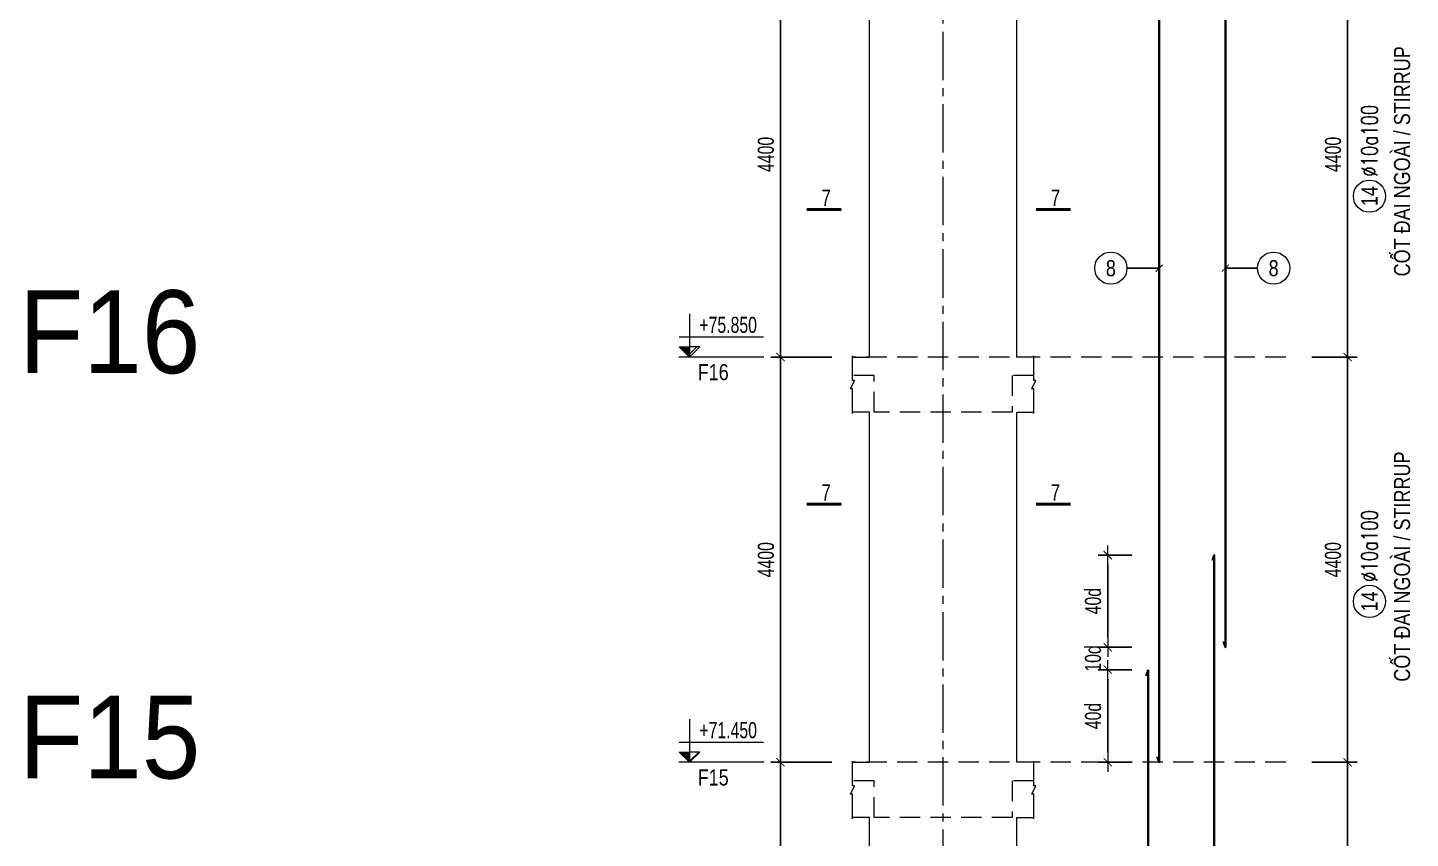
# Model space of a CAD drawing. Header units: millimetres. Extents: x 49323 to 380960, y -6102 to 181761.
# Drawn here: x 163135 to 178158, y 80206 to 89007 of the extents above; entities that cross this region are included whole.
import ezdxf
from ezdxf.enums import TextEntityAlignment as Align

# ---------------------------------------------------------------- set-up
doc = ezdxf.new("R2010")
doc.units = ezdxf.units.MM
doc.linetypes.add('CENTER2', pattern=[1.125, 0.75, -0.125, 0.125, -0.125])
doc.linetypes.add('HIDDEN2', pattern=[4.762499999999999, 3.175, -1.5875])
doc.layers.get('0').update_dxf_attribs({"lineweight": 20})
doc.layers.get('Defpoints').update_dxf_attribs({"color": 151, "lineweight": 9})
for name, color, linetype, lineweight in [('kata_thep chu', 4, 'Continuous', 35), ('NDC_S_ANNO', 7, 'Continuous', 20), ('NDC_S_AXIS', 5, 'CENTER2', 13), ('NDC_S_BREAK-LINE', 1, 'Continuous', 15), ('NDC_S_CONTINUOUS', 3, 'Continuous', 20), ('NDC_S_DIM', 1, 'Continuous', 15), ('NDC_S_HIDDEN', 8, 'HIDDEN2', 13), ('NDC_S_LEADER', 1, 'Continuous', 15), ('NDC_S_SYMBOL', 1, 'Continuous', 15), ('NDC_S_TEXT SYMBOL', 7, 'Continuous', 20), ('NDC_S_THIN LINE', 8, 'Continuous', 9), ('NDC_S_VN TEXT', 7, 'Continuous', 20)]:
    doc.layers.add(name, color=color, linetype=linetype, lineweight=lineweight)
doc.styles.add('ARIAL', font='arial.ttf', dxfattribs={"width": 0.8})
doc.styles.add('DrawingTitle', font='FRADM.TTF', dxfattribs={"width": 0.95})
doc.styles.add('NDC_ANNO', font='', dxfattribs={"width": 0.8})
doc.styles.add('NDC_DIM', font='', dxfattribs={"width": 0.75})
doc.styles.add('NDC_EN TXT', font='romans.shx', dxfattribs={"width": 0.8})
doc.styles.add('NDC_VIE TXT', font='arial.ttf', dxfattribs={"width": 0.8})
doc.styles.get('NDC_ANNO').set_extended_font_data('Dotum')
doc.styles.get('NDC_DIM').set_extended_font_data('Dotum')
doc.dimstyles.new('NDC_dim_70', dxfattribs={"dimscale": 70, "dimtxt": 2.5, "dimasz": 1.5, "dimexe": 1.5, "dimexo": 2.5, "dimgap": 1, "dimtad": 1, "dimdec": 0, "dimzin": 0, "dimdsep": 46, "dimtxsty": 'NDC_DIM', "dimblk": 'DIMMARK', "dimcen": 0.09, "dimdle": 1.2, "dimclrd": 1, "dimclre": 1, "dimclrt": 3, "dimadec": 0, "dimazin": 0, "dimtfac": 1, "dimtdec": 0, "dimtix": 1, "dimtofl": 0, "dimtmove": 0, "dimatfit": 3, "dimfxl": 8, "dimfxlon": 1, "dimtolj": 1, "dimtzin": 0, "dimarcsym": 0})
doc.dimstyles.new('NDC_dim_75', dxfattribs={"dimscale": 75, "dimtxt": 2.5, "dimasz": 1.5, "dimexe": 1.5, "dimexo": 2.5, "dimgap": 1, "dimtad": 1, "dimdec": 0, "dimzin": 0, "dimdsep": 46, "dimtxsty": 'NDC_DIM', "dimblk": 'DIMMARK', "dimcen": 0.09, "dimdle": 1.2, "dimclrd": 1, "dimclre": 1, "dimclrt": 3, "dimadec": 0, "dimazin": 0, "dimtfac": 1, "dimtdec": 0, "dimtix": 1, "dimtofl": 0, "dimtmove": 0, "dimatfit": 3, "dimfxl": 8, "dimfxlon": 1, "dimtolj": 1, "dimtzin": 0, "dimarcsym": 0})

# ---------------------------------------------------------------- blocks, each defined once
blk = doc.blocks.new('DIMMARK')
at = {"layer": 'NDC_S_DIM', "color": 1}
blk.add_line((-1.5, 0), (1, 0), dxfattribs=at)
at = {"layer": 'NDC_S_DIM', "color": 2, "const_width": 0.1}
blk.add_lwpolyline([(-0.4242640687119285, -0.4242640687119285), (0.4242640687119285, 0.4242640687119285)], dxfattribs=at)
blk = doc.blocks.new('*D281')
at = {"layer": 'Defpoints', "color": 0, "transparency": 16777216}
for p in [(171313.8036854949, 81030.72079866467), (172232.3008720694, 81030.72079866467), (172232.3008720694, 76630.72079866467)]:
    blk.add_point(p, dxfattribs=at)
at = {"layer": 'NDC_S_DIM', "color": 1, "lineweight": -2, "transparency": 16777216}
for p, q in [((171873.8036854949, 81030.72079866467), (171208.8036854949, 81030.72079866467)), ((171313.8036854949, 76735.72079866467), (171313.8036854949, 80925.72079866467)), ((171873.8036854949, 76630.72079866467), (171208.8036854949, 76630.72079866467))]:
    blk.add_line(p, q, dxfattribs=at)
at = {"layer": 'NDC_S_DIM', "color": 1, "lineweight": -2, "transparency": 16777216, "xscale": 105, "yscale": 105, "zscale": 105}
for p, rotation in [((171313.8036854949, 81030.72079866467), 90), ((171313.8036854949, 76630.72079866467), 270)]:
    blk.add_blockref('DIMMARK', p, dxfattribs=dict(at, rotation=rotation))
at = {"layer": 'NDC_S_DIM', "color": 3, "transparency": 16777216, "insert": (171156.1849609359, 78830.7207986646), "char_height": 175, "attachment_point": 5, "rotation": 90, "style": 'NDC_DIM'}
blk.add_mtext('\\A1;4400', dxfattribs=at)
blk = doc.blocks.new('*D282')
at = {"layer": 'Defpoints', "color": 0, "transparency": 16777216}
for p in [(171313.803685495, 85430.72079866467), (172232.3008720694, 85430.72079866467), (172232.3008720694, 81030.72079866467)]:
    blk.add_point(p, dxfattribs=at)
at = {"layer": 'NDC_S_DIM', "color": 1, "lineweight": -2, "transparency": 16777216}
for p, q in [((171873.803685495, 85430.72079866467), (171208.803685495, 85430.72079866467)), ((171313.803685495, 81135.72079866467), (171313.803685495, 85325.72079866467)), ((171873.803685495, 81030.72079866467), (171208.803685495, 81030.72079866467))]:
    blk.add_line(p, q, dxfattribs=at)
at = {"layer": 'NDC_S_DIM', "color": 1, "lineweight": -2, "transparency": 16777216, "xscale": 105, "yscale": 105, "zscale": 105}
for p, rotation in [((171313.803685495, 85430.72079866467), 90), ((171313.803685495, 81030.72079866467), 270)]:
    blk.add_blockref('DIMMARK', p, dxfattribs=dict(at, rotation=rotation))
at = {"layer": 'NDC_S_DIM', "color": 3, "transparency": 16777216, "insert": (171156.184960936, 83230.7207986646), "char_height": 175, "attachment_point": 5, "rotation": 90, "style": 'NDC_DIM'}
blk.add_mtext('\\A1;4400', dxfattribs=at)
blk = doc.blocks.new('*D283')
at = {"layer": 'Defpoints', "color": 0, "transparency": 16777216}
for p in [(171313.803685495, 89830.72079866467), (172232.3008720694, 89830.72079866467), (172232.3008720694, 85430.72079866467)]:
    blk.add_point(p, dxfattribs=at)
at = {"layer": 'NDC_S_DIM', "color": 1, "lineweight": -2, "transparency": 16777216}
for p, q in [((171873.803685495, 89830.72079866467), (171208.803685495, 89830.72079866467)), ((171313.803685495, 85535.72079866467), (171313.803685495, 89725.72079866467)), ((171873.803685495, 85430.72079866467), (171208.803685495, 85430.72079866467))]:
    blk.add_line(p, q, dxfattribs=at)
at = {"layer": 'NDC_S_DIM', "color": 1, "lineweight": -2, "transparency": 16777216, "xscale": 105, "yscale": 105, "zscale": 105}
for p, rotation in [((171313.803685495, 89830.72079866467), 90), ((171313.803685495, 85430.72079866467), 270)]:
    blk.add_blockref('DIMMARK', p, dxfattribs=dict(at, rotation=rotation))
at = {"layer": 'NDC_S_DIM', "color": 3, "transparency": 16777216, "insert": (171156.184960936, 87630.7207986646), "char_height": 175, "attachment_point": 5, "rotation": 90, "style": 'NDC_DIM'}
blk.add_mtext('\\A1;4400', dxfattribs=at)
blk = doc.blocks.new('*U2117')
at = {"layer": 'NDC_S_ANNO', "color": 0, "linetype": 'ByBlock', "lineweight": -2}
blk.add_line((-4.357142640116527, 0.002997111644365447), (1.000000217026004, 0.002999782974066001), dxfattribs=at)
at = {"layer": 'NDC_S_ANNO', "ltscale": 0.005, "const_width": 0.5}
blk.add_lwpolyline([(1.000000217026004, 0.002999782974066001), (-4.357142640116527, 0.002997111644365447)], dxfattribs=at)
at = {"layer": 'NDC_S_TEXT SYMBOL', "linetype": 'ByBlock', "lineweight": -2, "style": 'NDC_ANNO', "width": 0.8}
blk.add_attdef('DETAIL', text='', height=2.5, dxfattribs=at).set_placement((-0.635006858396082, 1.824862175366434), align=Align.MIDDLE_RIGHT)
blk = doc.blocks.new('*D334')
at = {"layer": 'Defpoints', "color": 0, "ltscale": 0.005, "transparency": 16777216}
for p in [(174870.046923753, 82036.44095815746, -5.397888116911379e-09), (175308.2263872324, 82036.44095815746), (175308.2263872324, 81030.72079866471)]:
    blk.add_point(p, dxfattribs=at)
at = {"layer": 'NDC_S_DIM', "color": 1, "lineweight": -2, "ltscale": 0.005, "transparency": 16777216}
for p, q in [((175133.2263872324, 82036.44095815746, -5.397888116911379e-09), (174765.046923753, 82036.44095815746, -5.397888116911379e-09)), ((174870.046923753, 81135.72079866471, -5.397888116911379e-09), (174870.046923753, 81931.44095815746, -5.397888116911379e-09)), ((175133.2263872324, 81030.72079866471, -5.397888116911379e-09), (174765.046923753, 81030.72079866471, -5.397888116911379e-09))]:
    blk.add_line(p, q, dxfattribs=at)
at = {"layer": 'NDC_S_DIM', "color": 1, "lineweight": -2, "ltscale": 0.005, "transparency": 16777216, "xscale": 105, "yscale": 105, "zscale": 105}
for p, rotation in [((174870.046923753, 82036.44095815746, -5.397888116911379e-09), 90), ((174870.046923753, 81030.72079866471, -5.397888116911379e-09), 270)]:
    blk.add_blockref('DIMMARK', p, dxfattribs=dict(at, rotation=rotation))
at = {"layer": 'NDC_S_DIM', "color": 3, "ltscale": 0.005, "transparency": 16777216, "insert": (174710.6473308086, 81533.58087841101, -5.397888116911379e-09), "char_height": 175, "attachment_point": 5, "rotation": 90, "style": 'NDC_DIM'}
blk.add_mtext('\\A1;40d', dxfattribs=at)
blk = doc.blocks.new('*D335')
at = {"layer": 'Defpoints', "color": 0, "ltscale": 0.005, "transparency": 16777216}
for p in [(174870.046923753, 82280.72079866467), (175308.2263872324, 82280.72079866467), (175308.2263872324, 82036.44095815746)]:
    blk.add_point(p, dxfattribs=at)
at = {"layer": 'NDC_S_DIM', "color": 1, "lineweight": -2, "ltscale": 0.005, "transparency": 16777216}
for p, q in [((174870.046923753, 82385.72079866467), (174870.046923753, 82490.72079866467)), ((175133.2263872324, 82280.72079866467), (174765.046923753, 82280.72079866467)), ((175133.2263872324, 82036.44095815746), (174765.046923753, 82036.44095815746)), ((174870.046923753, 81931.44095815746), (174870.046923753, 81826.44095815746))]:
    blk.add_line(p, q, dxfattribs=at)
at = {"layer": 'NDC_S_DIM', "color": 1, "lineweight": -2, "ltscale": 0.005, "transparency": 16777216, "xscale": 105, "yscale": 105, "zscale": 105}
for p, rotation in [((174870.046923753, 82280.72079866467), 270), ((174870.046923753, 82036.44095815746), 90)]:
    blk.add_blockref('DIMMARK', p, dxfattribs=dict(at, rotation=rotation))
at = {"layer": 'NDC_S_DIM', "color": 3, "ltscale": 0.005, "transparency": 16777216, "insert": (174710.6473308086, 82158.580878411), "char_height": 175, "attachment_point": 5, "rotation": 90, "style": 'NDC_DIM'}
blk.add_mtext('\\A1;10d', dxfattribs=at)
blk = doc.blocks.new('*D336')
at = {"layer": 'Defpoints', "color": 0, "ltscale": 0.005, "transparency": 16777216}
for p in [(174870.0469237529, 83280.72079866467), (175308.2263872324, 83280.72079866467), (175308.2263872324, 82280.72079866467)]:
    blk.add_point(p, dxfattribs=at)
at = {"layer": 'NDC_S_DIM', "color": 1, "lineweight": -2, "ltscale": 0.005, "transparency": 16777216}
for p, q in [((175133.2263872324, 83280.72079866467), (174765.0469237529, 83280.72079866467)), ((174870.0469237529, 82385.72079866467), (174870.0469237529, 83175.72079866467)), ((175133.2263872324, 82280.72079866467), (174765.0469237529, 82280.72079866467))]:
    blk.add_line(p, q, dxfattribs=at)
at = {"layer": 'NDC_S_DIM', "color": 1, "lineweight": -2, "ltscale": 0.005, "transparency": 16777216, "xscale": 105, "yscale": 105, "zscale": 105}
for p, rotation in [((174870.0469237529, 83280.72079866467), 90), ((174870.0469237529, 82280.72079866467), 270)]:
    blk.add_blockref('DIMMARK', p, dxfattribs=dict(at, rotation=rotation))
at = {"layer": 'NDC_S_DIM', "color": 3, "ltscale": 0.005, "transparency": 16777216, "insert": (174710.6473308086, 82780.7207986646), "char_height": 175, "attachment_point": 5, "rotation": 90, "style": 'NDC_DIM'}
blk.add_mtext('\\A1;40d', dxfattribs=at)
blk = doc.blocks.new('*D406')
at = {"layer": 'Defpoints', "color": 0, "ltscale": 70, "transparency": 16777216}
for p in [(176913.1797757736, 81030.72079866467), (177475.5324994235, 81030.72079866467), (176913.1797757736, 76630.72079866467)]:
    blk.add_point(p, dxfattribs=at)
at = {"layer": 'NDC_S_DIM', "color": 1, "lineweight": -2, "ltscale": 70, "transparency": 16777216}
for p, q in [((177088.1797757736, 81030.72079866467), (177580.5324994235, 81030.72079866467)), ((177475.5324994235, 76735.72079866467), (177475.5324994235, 80925.72079866467)), ((177088.1797757736, 76630.72079866467), (177580.5324994235, 76630.72079866467))]:
    blk.add_line(p, q, dxfattribs=at)
at = {"layer": 'NDC_S_DIM', "color": 1, "lineweight": -2, "ltscale": 70, "transparency": 16777216, "xscale": 105, "yscale": 105, "zscale": 105}
for p, rotation in [((177475.5324994235, 81030.72079866467), 90), ((177475.5324994235, 76630.72079866467), 270)]:
    blk.add_blockref('DIMMARK', p, dxfattribs=dict(at, rotation=rotation))
at = {"layer": 'NDC_S_DIM', "color": 3, "ltscale": 70, "transparency": 16777216, "insert": (177317.9137748645, 78830.7207986646), "char_height": 175, "attachment_point": 5, "rotation": 90, "style": 'NDC_DIM'}
blk.add_mtext('\\A1;4400', dxfattribs=at)
blk = doc.blocks.new('*D407')
at = {"layer": 'Defpoints', "color": 0, "ltscale": 70, "transparency": 16777216}
for p in [(176913.1797757736, 85430.72079866467), (177475.5324994236, 85430.72079866467), (176913.1797757736, 81030.72079866467)]:
    blk.add_point(p, dxfattribs=at)
at = {"layer": 'NDC_S_DIM', "color": 1, "lineweight": -2, "ltscale": 70, "transparency": 16777216}
for p, q in [((177088.1797757736, 85430.72079866467), (177580.5324994236, 85430.72079866467)), ((177475.5324994236, 81135.72079866467), (177475.5324994236, 85325.72079866467)), ((177088.1797757736, 81030.72079866467), (177580.5324994236, 81030.72079866467))]:
    blk.add_line(p, q, dxfattribs=at)
at = {"layer": 'NDC_S_DIM', "color": 1, "lineweight": -2, "ltscale": 70, "transparency": 16777216, "xscale": 105, "yscale": 105, "zscale": 105}
for p, rotation in [((177475.5324994236, 85430.72079866467), 90), ((177475.5324994236, 81030.72079866467), 270)]:
    blk.add_blockref('DIMMARK', p, dxfattribs=dict(at, rotation=rotation))
at = {"layer": 'NDC_S_DIM', "color": 3, "ltscale": 70, "transparency": 16777216, "insert": (177317.9137748646, 83230.7207986646), "char_height": 175, "attachment_point": 5, "rotation": 90, "style": 'NDC_DIM'}
blk.add_mtext('\\A1;4400', dxfattribs=at)
blk = doc.blocks.new('*D408')
at = {"layer": 'Defpoints', "color": 0, "ltscale": 70, "transparency": 16777216}
for p in [(176913.1797757736, 89830.72079866467), (177475.5324994237, 89830.72079866467), (176913.1797757736, 85430.72079866467)]:
    blk.add_point(p, dxfattribs=at)
at = {"layer": 'NDC_S_DIM', "color": 1, "lineweight": -2, "ltscale": 70, "transparency": 16777216}
for p, q in [((177088.1797757736, 89830.72079866467), (177580.5324994237, 89830.72079866467)), ((177475.5324994237, 85535.72079866467), (177475.5324994237, 89725.72079866467)), ((177088.1797757736, 85430.72079866467), (177580.5324994237, 85430.72079866467))]:
    blk.add_line(p, q, dxfattribs=at)
at = {"layer": 'NDC_S_DIM', "color": 1, "lineweight": -2, "ltscale": 70, "transparency": 16777216, "xscale": 105, "yscale": 105, "zscale": 105}
for p, rotation in [((177475.5324994237, 89830.72079866467), 90), ((177475.5324994237, 85430.72079866467), 270)]:
    blk.add_blockref('DIMMARK', p, dxfattribs=dict(at, rotation=rotation))
at = {"layer": 'NDC_S_DIM', "color": 3, "ltscale": 70, "transparency": 16777216, "insert": (177317.9137748646, 87630.7207986646), "char_height": 175, "attachment_point": 5, "rotation": 90, "style": 'NDC_DIM'}
blk.add_mtext('\\A1;4400', dxfattribs=at)
blk = doc.blocks.new('*U2118')
blk.add_circle((-2.5, 0), 2.5)
at = {"layer": 'NDC_S_VN TEXT', "color": 7, "style": 'ARIAL', "width": 0.8}
blk.add_attdef('SH2', text='', height=2.5, dxfattribs=at).set_placement((-2.5, 0), align=Align.MIDDLE)
at = {"layer": 'NDC_S_VN TEXT', "color": 3, "style": 'NDC_EN TXT', "width": 0.75}
blk.add_attdef('DKKC1', (0.5, -1.25), '', height=2.5, dxfattribs=at)
blk = doc.blocks.new('CD')
at = {"layer": 'NDC_S_ANNO'}
blk.add_hatch(color=3, dxfattribs=at).paths.add_polyline_path([(5.820766091346741e-10, 159.6954857552046), (-161.2010908627417, 159.6954857552046), (5.820766091346741e-10, -5.529727786779404e-10)])
at = {"layer": 'NDC_S_ANNO', "ltscale": 50}
h = blk.add_hatch(dxfattribs=at)
h.set_pattern_fill('ANSI31', color=256, scale=140.6250541793833, style=0)
h.set_pattern_definition([(45, (5.820766091346741e-10, 0), (-315.7122508925224, 315.7122508925224), [])])
h.paths.add_polyline_path([(5.820766091346741e-10, 159.6954857552046), (5.820766091346741e-10, -5.529727786779404e-10), (161.2010908930097, 159.6954857552046)])
for p, q in [((-159.2704896852956, 314.0833880473947), (1146.947077315999, 314.0833880473947)), ((1156.125648126763, 0), (-163.8695725132129, 0))]:
    blk.add_line(p, q, dxfattribs=at)
for points in [[(5.820766091346741e-10, 669.4950748638657), (5.820766091346741e-10, -5.529727786779404e-10)], [(5.820766091346741e-10, -5.529727786779404e-10), (-161.2010908627417, 159.6954857552046), (5.820766091346741e-10, 159.6954857552046)], [(5.820766091346741e-10, -5.529727786779404e-10), (161.2010908930097, 159.6954857552046), (5.820766091346741e-10, 159.6954857552046)]]:
    blk.add_lwpolyline(points, dxfattribs=at)
at = {"layer": 'NDC_S_TEXT SYMBOL', "color": 3, "style": 'NDC_DIM', "width": 0.7}
blk.add_attdef('COT', (153.9534816145897, 374.6377722059842), '', height=250, dxfattribs=at)

msp = doc.modelspace()

# ---------------------------------------------------------------- linework, layer by layer
at = {"layer": 'kata_thep chu', "color": 4, "ltscale": 0.005}
for points in [[(176127.9756306529, 82340.7207986646), (176147.9756306529, 82280.7207986646), (176147.9756306529, 92080.72079866468), (176127.9756306529, 92020.72079866468)], [(175408.2263872323, 81090.72079866461), (175428.2263872323, 81030.72079866461), (175428.2263872323, 90830.72079866468), (175408.2263872323, 90770.72079866468)], [(176007.9756306523, 73540.72079866462), (176027.9756306523, 73480.72079866462), (176027.9756306523, 83280.7207986646), (176007.9756306523, 83220.7207986646)], [(175288.2263872323, 72290.72079866221), (175308.2263872323, 72230.72079866221), (175308.2263872323, 82030.7207986646), (175288.2263872323, 81970.7207986646)]]:
    msp.add_lwpolyline(points, dxfattribs=at)
at = {"layer": 'NDC_S_AXIS', "ltscale": 700}
msp.add_line((173082.3008720649, -3699.795786025818), (173082.3008720649, 179341.923871124), dxfattribs=at)
at = {"layer": 'NDC_S_BREAK-LINE'}
for points in [[(172097.3008720662, 84818.22079866464), (172097.3008720662, 85085.72079866464), (172074.8008720662, 85085.72079866464), (172119.8008720662, 85175.72079866464), (172097.3008720662, 85175.72079866464), (172097.3008720662, 85443.22079866464)], [(174067.3008720662, 84818.22079866464), (174067.3008720662, 85085.72079866464), (174044.8008720662, 85085.72079866464), (174089.8008720662, 85175.72079866464), (174067.3008720662, 85175.72079866464), (174067.3008720662, 85443.22079866464)], [(172097.3008720662, 80418.22079866464), (172097.3008720662, 80685.72079866464), (172074.8008720662, 80685.72079866464), (172119.8008720662, 80775.72079866464), (172097.3008720662, 80775.72079866464), (172097.3008720662, 81043.22079866464)], [(174067.3008720662, 80418.22079866464), (174067.3008720662, 80685.72079866464), (174044.8008720662, 80685.72079866464), (174089.8008720662, 80775.72079866464), (174067.3008720662, 80775.72079866464), (174067.3008720662, 81043.22079866464)]]:
    msp.add_lwpolyline(points, dxfattribs=at)
at = {"layer": 'NDC_S_CONTINUOUS'}
for points in [[(172097.3008720662, 85430.72079866464), (172282.3008720693, 85430.72079866464), (172282.3008720662, 89230.72079866464), (172097.3008720662, 89230.72079866464)], [(174067.3008720662, 85430.72079866462), (173882.3008720675, 85430.72079866467), (173882.3008720662, 89230.72079866464), (174067.3008720662, 89230.72079866464)], [(172097.3008720662, 81030.72079866464), (172282.3008720693, 81030.72079866464), (172282.3008720662, 84830.72079866464), (172097.3008720662, 84830.72079866464)], [(174067.3008720662, 81030.72079866462), (173882.3008720675, 81030.72079866467), (173882.3008720662, 84830.72079866464), (174067.3008720662, 84830.72079866464)], [(172097.3008720662, 76630.72079866464), (172282.3008720693, 76630.72079866464), (172282.3008720662, 80430.72079866464), (172097.3008720662, 80430.72079866464)], [(174067.3008720662, 76630.72079866462), (173882.3008720675, 76630.72079866467), (173882.3008720662, 80430.72079866464), (174067.3008720662, 80430.72079866464)]]:
    msp.add_lwpolyline(points, dxfattribs=at)
at = {"layer": 'NDC_S_DIM'}
for centre in [(174903.7153580671, 86395.55339685184), (176672.4866598181, 86395.55339685184)]:
    msp.add_circle(centre, 175, dxfattribs=at)
at = {"layer": 'NDC_S_HIDDEN', "ltscale": 70}
for p, q in [((176803.1869124139, 85430.72079866464), (172097.3008720662, 85430.72079866464)), ((176803.1869124139, 81030.72079866464), (172097.3008720662, 81030.72079866464))]:
    msp.add_line(p, q, dxfattribs=at)
for points in [[(174067.3008720662, 85230.72079866464), (173832.3008720662, 85230.72079866464), (173832.3008720662, 84830.72079866464), (172332.3008720662, 84830.72079866464), (172332.300872068, 85230.72079866464), (172097.3008720662, 85230.72079866464)], [(174067.3008720662, 80830.72079866464), (173832.3008720662, 80830.72079866464), (173832.3008720662, 80430.72079866464), (172332.3008720662, 80430.72079866464), (172332.300872068, 80830.72079866464), (172097.3008720662, 80830.72079866464)]]:
    msp.add_lwpolyline(points, dxfattribs=at)

# ---------------------------------------------------------------- block references
at = {"layer": 'NDC_S_DIM'}
ref = msp.add_blockref('CD', (170325.5647427915, 85430.72079866462), dxfattribs=dict(at, xscale=0.7, yscale=0.7, zscale=0.7))
ref.add_attrib('COT', '+75.850', (170433.3321799217, 85692.96723920881), dxfattribs={"layer": '0', "color": 3, "height": 175, "style": 'NDC_DIM', "width": 0.75})
ref = msp.add_blockref('CD', (170325.5647427915, 81030.72079866462), dxfattribs=dict(at, xscale=0.7, yscale=0.7, zscale=0.7))
ref.add_attrib('COT', '+71.450', (170433.3321799217, 81292.96723920881), dxfattribs={"layer": '0', "color": 3, "height": 175, "style": 'NDC_DIM', "width": 0.75})
at = {"layer": 'NDC_S_SYMBOL', "xscale": 70, "yscale": 70, "zscale": 70}
for p in [(171905.7280856944, 87032.02325438692), (174396.8993847955, 87032.02352151989), (171905.7280856931, 83832.98986972455), (174396.8993847941, 83832.99013685752)]:
    msp.add_blockref('*U2117', p, dxfattribs=at).add_auto_attribs({'DETAIL': '7'})
at = {"layer": 'NDC_S_THIN LINE', "xscale": 70, "yscale": 70, "zscale": 70, "rotation": 90}
for p in [(177713.6641416476, 87352.39782621796), (177713.6641416475, 82952.39782621796)]:
    msp.add_blockref('*U2118', p, dxfattribs=at).add_auto_attribs({'SH2': '14', 'DKKC1': '%%c10a100'})

# ---------------------------------------------------------------- texts
at = {"color": 6, "char_height": 900, "width": 4481.165658853715, "attachment_point": 1, "style": 'DrawingTitle'}
for s, insert in [('F16', (163041.4310303398, 86155.9060835258)), ('F15', (163041.4310303398, 81755.9060835258))]:
    msp.add_mtext(s, dxfattribs=dict(at, insert=insert))
at = {"layer": 'NDC_S_VN TEXT', "style": 'NDC_VIE TXT', "width": 0.8}
for p in [(178067.811400658, 86306.33600381152), (178067.8114006579, 81906.33600381152)]:
    msp.add_text('CỐT ĐAI NGOÀI / STIRRUP', height=175, rotation=90, dxfattribs=at).set_placement(p, align=Align.MIDDLE_LEFT)
at = {"layer": 'NDC_S_VN TEXT', "color": 7, "style": 'ARIAL', "width": 0.8}
for p in [(174903.7153580671, 86395.55339685184), (176672.4866598181, 86395.55339685184)]:
    msp.add_text('8', height=175, dxfattribs=at).set_placement(p, align=Align.MIDDLE)
at = {"layer": 'NDC_S_VN TEXT', "style": 'NDC_VIE TXT', "width": 0.8}
for s, p in [('F16', (170415.0617583957, 85266.5885224995)), ('F15', (170415.0617583957, 80866.5885224995))]:
    msp.add_text(s, height=175, dxfattribs=at).set_placement(p, align=Align.MIDDLE_LEFT)

# ---------------------------------------------------------------- dimensions: what is measured, and where the dimension line sits
at = {"layer": 'NDC_S_DIM'}
for base, p1, p2, picture, middle in [((171313.803685495, 89830.72079866467), (172232.3008720693, 85430.72079866464), (172232.3008720693, 89830.72079866464), '*D283', (171156.184960936, 87630.7207986646)), ((171313.803685495, 85430.72079866467), (172232.3008720693, 81030.72079866464), (172232.3008720693, 85430.72079866464), '*D282', (171156.184960936, 83230.7207986646)), ((171313.8036854949, 81030.72079866467), (172232.3008720693, 76630.72079866464), (172232.3008720693, 81030.72079866464), '*D281', (171156.1849609359, 78830.7207986646))]:
    dim = msp.add_linear_dim(base=base, p1=p1, p2=p2, angle=90, dimstyle='NDC_dim_70', dxfattribs=at)
    dim.commit()
    dim.dimension.update_dxf_attribs({"geometry": picture, "text_midpoint": middle})
at = {"layer": 'NDC_S_DIM', "ltscale": 70}
for base, p1, p2, picture, middle in [((177475.5324994237, 89830.72079866467), (176913.1797757735, 85430.72079866464), (176913.1797757735, 89830.72079866464), '*D408', (177317.9137748646, 87630.7207986646)), ((177475.5324994236, 85430.72079866467), (176913.1797757735, 81030.72079866464), (176913.1797757735, 85430.72079866464), '*D407', (177317.9137748646, 83230.7207986646)), ((177475.5324994235, 81030.72079866467), (176913.1797757735, 76630.72079866464), (176913.1797757735, 81030.72079866464), '*D406', (177317.9137748645, 78830.7207986646))]:
    dim = msp.add_linear_dim(base=base, p1=p1, p2=p2, angle=90, dimstyle='NDC_dim_70', override={"dimtmove": 1}, dxfattribs=at)
    dim.commit()
    dim.dimension.update_dxf_attribs({"geometry": picture, "text_midpoint": middle})
at = {"layer": 'NDC_S_DIM', "ltscale": 0.005}
for base, p1, p2, text, picture, middle in [((174870.0469237529, 83280.72079866467), (175308.2263872323, 82280.72079866464), (175308.2263872323, 83280.72079866464), '40d', '*D336', (174710.6473308086, 82780.7207986646)), ((174870.046923753, 82280.72079866467), (175308.2263872323, 82036.44095815743), (175308.2263872323, 82280.72079866464), '10d', '*D335', (174710.6473308086, 82158.580878411)), ((174870.046923753, 82036.44095815746, -5.397888116911379e-09), (175308.2263872323, 81030.72079866468), (175308.2263872323, 82036.44095815743), '40d', '*D334', (174710.6473308086, 81533.58087841101, -5.397888116911379e-09))]:
    dim = msp.add_linear_dim(base=base, p1=p1, p2=p2, angle=90, text=text, dimstyle='NDC_dim_70', dxfattribs=at)
    dim.commit()
    dim.dimension.update_dxf_attribs({"geometry": picture, "text_midpoint": middle})

# ---------------------------------------------------------------- leaders
at = {"layer": 'NDC_S_LEADER', "ltscale": 0.005}
for points in [[(175428.2263872323, 86395.55339685184), (175078.7153580671, 86395.55339685184)], [(176147.9756306529, 86395.55339685184), (176497.4866598181, 86395.55339685184)]]:
    msp.add_leader(points, dimstyle='NDC_dim_75', override={"dimasz": 1, "dimldrblk": 'ARCHTICK'}, dxfattribs=at)

doc.saveas('drawing.dxf')
